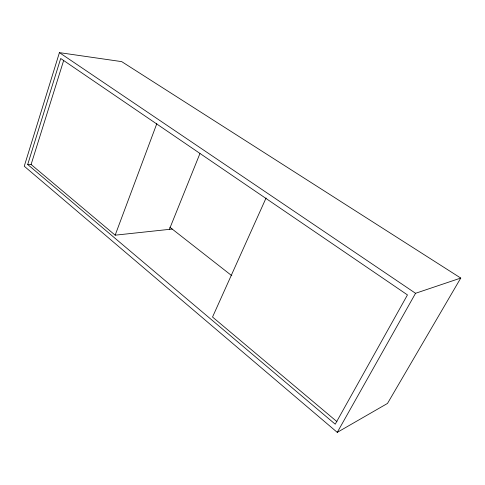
<?xml version="1.0" encoding="UTF-8"?>
<svg xmlns="http://www.w3.org/2000/svg" width="485" height="485" viewBox="0 0 485 485"><rect width="100%" height="100%" fill="white"/><g stroke="black" fill="none" stroke-linecap="round" stroke-linejoin="round"><path stroke-width="0.73" d="M59.419 52.635L24.25 166.222L337.263 432.365L387.503 403.429L460.75 278.063L121.693 61.625L59.419 52.635L415.548 293.292L460.75 278.063M27.7 164.512L60.698 58.491L407.455 294.91L335.226 424.193L27.7 164.512L31.095 164.494L115.163 235.177L172.205 229.059M31.095 164.494L63.687 60.407M115.163 235.177L156.8 123.693M169.386 229.363L199.935 153.557M266.083 197.989L212.533 317.038L336.929 421.629M337.263 432.365L415.548 293.292M169.823 227.198L231.824 275.735"/></g></svg>
